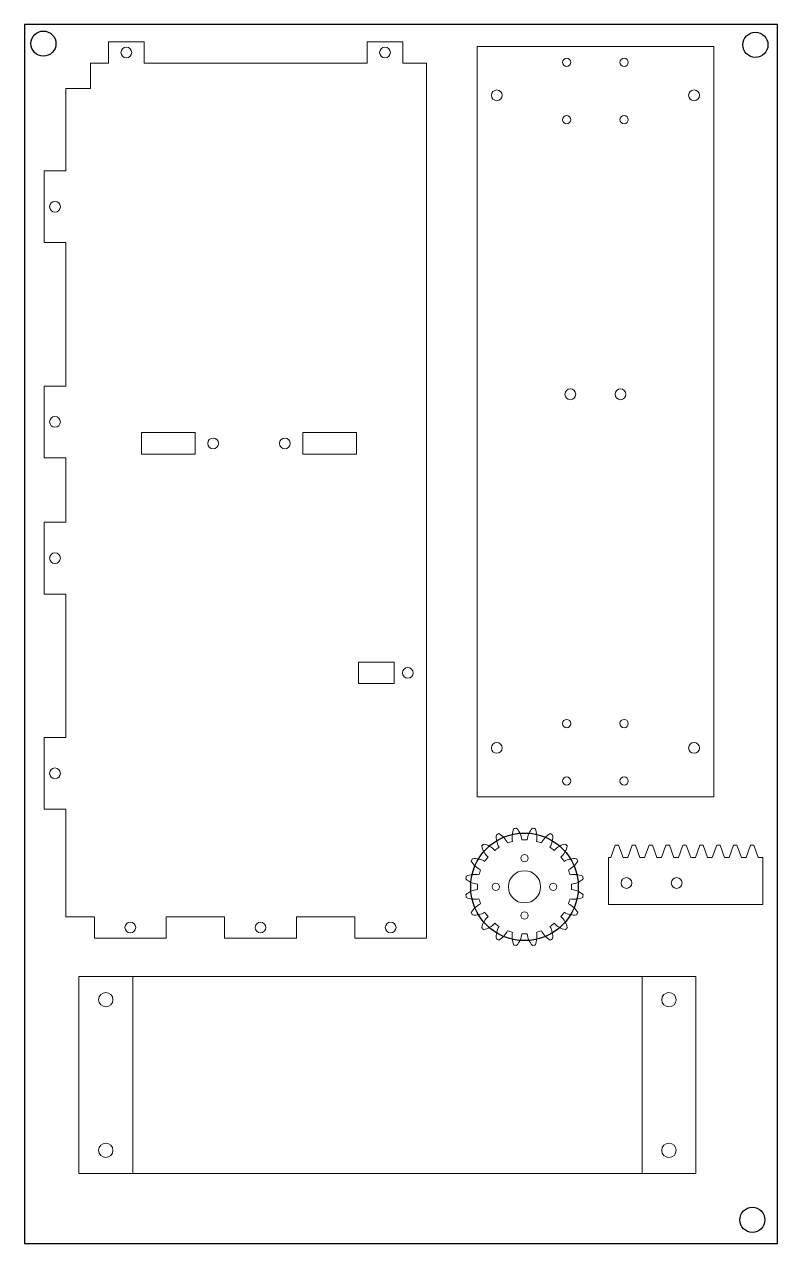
# Model space of a CAD drawing. Header units: millimetres. Extents: x 10 to 220, y 10 to 350.
import ezdxf

# ---------------------------------------------------------------- set-up
doc = ezdxf.new("R2010")
doc.units = ezdxf.units.MM

# ---------------------------------------------------------------- blocks, each defined once
blk = doc.blocks.new('Glissiere')
at = {"color": 7, "linetype": 'Continuous', "lineweight": 15}
for p, q in [((0.65, 13.12), (1.88, 16.5)), ((2.83, 16.5), (1.88, 16.5)), ((4.06, 13.12), (2.83, 16.5)), ((5.37, 13.12), (6.6, 16.5)), ((7.54, 16.5), (6.6, 16.5)), ((8.77, 13.12), (7.54, 16.5)), ((10.08, 13.12), (11.31, 16.5)), ((12.25, 16.5), (11.31, 16.5)), ((13.48, 13.12), (12.25, 16.5)), ((14.79, 13.12), (16.02, 16.5)), ((16.97, 16.5), (16.02, 16.5)), ((18.19, 13.12), (16.97, 16.5)), ((19.5, 13.12), (20.73, 16.5)), ((21.68, 16.5), (20.73, 16.5)), ((22.91, 13.12), (21.68, 16.5)), ((24.22, 13.12), (25.44, 16.5)), ((26.39, 16.5), (25.44, 16.5)), ((27.62, 13.12), (26.39, 16.5)), ((28.93, 13.12), (30.16, 16.5)), ((31.1, 16.5), (30.16, 16.5)), ((32.33, 13.12), (31.1, 16.5)), ((33.64, 13.12), (34.87, 16.5)), ((35.82, 16.5), (34.87, 16.5)), ((37.04, 13.12), (35.82, 16.5)), ((38.35, 13.12), (39.58, 16.5)), ((40.53, 16.5), (39.58, 16.5)), ((41.76, 13.12), (40.53, 16.5)), ((0.65, 13.12), (0, 13.12)), ((0, 13.12), (0, 0)), ((4.06, 13.12), (5.37, 13.12)), ((8.77, 13.12), (10.08, 13.12)), ((13.48, 13.12), (14.79, 13.12)), ((18.19, 13.12), (19.5, 13.12)), ((22.91, 13.12), (24.22, 13.12)), ((27.62, 13.12), (28.93, 13.12)), ((32.33, 13.12), (33.64, 13.12)), ((37.04, 13.12), (38.35, 13.12)), ((41.76, 13.12), (43, 13.12)), ((43, 0), (43, 13.12)), ((0, 0), (43, 0))]:
    blk.add_line(p, q, dxfattribs=at)
for centre in [(5, 6), (19, 6)]:
    blk.add_circle(centre, 1.5, dxfattribs=at)
blk = doc.blocks.new('Pignon ascenceur pour pince')
at = {"color": 7, "linetype": 'Continuous'}
blk.add_circle((0, 0), 15, dxfattribs=at)
at = {"color": 7, "linetype": 'Continuous', "lineweight": 15}
for centre, radius in [((0, 8), 1), ((0, 0), 4.5), ((-8, 0), 1), ((8, 0), 1), ((0, -8), 1)]:
    blk.add_circle(centre, radius, dxfattribs=at)
for centre, radius, start, end in [((-1.87, 13.97), 6, 174.7741, 209.271), ((0, 0), 16.5, 115.6265, 118.3735), ((-10.21, 9.72), 6, 24.729, 59.2259), ((2.54, 13.86), 6, 156.7741, 191.271), ((0, 0), 16.5, 97.6265, 100.3735), ((-6.7, 12.4), 6, 6.729, 41.2259), ((6.7, 12.4), 6, 138.7741, 173.271), ((0, 0), 16.5, 79.6265, 82.3735), ((-2.54, 13.86), 6, 348.729, 23.2259), ((10.21, 9.72), 6, 120.7741, 155.271), ((1.87, 13.97), 6, 330.729, 5.2259), ((0, 0), 16.5, 61.6265, 64.3735), ((0, 0), 16.5, 133.6265, 136.3735), ((-6.09, 12.71), 6, 192.7741, 227.271), ((-12.71, 6.09), 6, 42.729, 77.2259), ((0, 0), 13.12, 122.751, 129.249), ((0, 0), 13.12, 104.751, 111.249), ((0, 0), 13.12, 86.751, 93.249), ((0, 0), 13.12, 68.751, 75.249), ((0, 0), 13.12, 50.751, 57.249), ((12.71, 6.09), 6, 102.7741, 137.271), ((6.09, 12.71), 6, 312.729, 347.2259), ((0, 0), 16.5, 43.6265, 46.3735), ((0, 0), 16.5, 151.6265, 154.3735), ((-9.72, 10.21), 6, 210.7741, 245.271), ((-13.97, 1.87), 6, 60.729, 95.2259), ((0, 0), 13.12, 140.751, 147.249), ((0, 0), 13.12, 32.751, 39.249), ((13.97, 1.87), 6, 84.7741, 119.271), ((9.72, 10.21), 6, 294.729, 329.2259), ((0, 0), 16.5, 25.6265, 28.3735), ((-13.86, -2.54), 6, 78.729, 113.2259), ((0, 0), 13.12, 158.751, 165.249), ((0, 0), 13.12, 14.751, 21.249), ((13.86, -2.54), 6, 66.7741, 101.271), ((0, 0), 16.5, 169.6265, 172.3735), ((-12.4, 6.7), 6, 228.7741, 263.271), ((0, 0), 13.12, 176.751, 183.249), ((12.4, 6.7), 6, 276.729, 311.2259), ((0, 0), 13.12, 356.751, 3.249), ((0, 0), 16.5, 7.6265, 10.3735), ((-12.4, -6.7), 6, 96.729, 131.2259), ((0, 0), 16.5, 187.6265, 190.3735), ((-13.86, 2.54), 6, 246.7741, 281.271), ((0, 0), 13.12, 194.751, 201.249), ((0, 0), 13.12, 338.751, 345.249), ((13.86, 2.54), 6, 258.729, 293.2259), ((12.4, -6.7), 6, 48.7741, 83.271), ((0, 0), 16.5, 349.6265, 352.3735), ((-9.72, -10.21), 6, 114.729, 149.2259), ((9.72, -10.21), 6, 30.7741, 65.271), ((0, 0), 16.5, 205.6265, 208.3735), ((-13.97, -1.87), 6, 264.7741, 299.271), ((-6.09, -12.71), 6, 132.729, 167.2259), ((-12.71, -6.09), 6, 282.7741, 317.271), ((0, 0), 13.12, 212.751, 219.249), ((0, 0), 13.12, 230.751, 237.249), ((0, 0), 13.12, 302.751, 309.249), ((12.71, -6.09), 6, 222.729, 257.2259), ((0, 0), 13.12, 320.751, 327.249), ((6.09, -12.71), 6, 12.7741, 47.271), ((13.97, -1.87), 6, 240.729, 275.2259), ((0, 0), 16.5, 331.6265, 334.3735), ((0, 0), 16.5, 223.6265, 226.3735), ((-1.87, -13.97), 6, 150.729, 185.2259), ((-10.21, -9.72), 6, 300.7741, 335.271), ((0, 0), 13.12, 248.751, 255.249), ((2.54, -13.86), 6, 168.729, 203.2259), ((-6.7, -12.4), 6, 318.7741, 353.271), ((0, 0), 13.12, 266.751, 273.249), ((6.7, -12.4), 6, 186.729, 221.2259), ((-2.54, -13.86), 6, 336.7741, 11.271), ((0, 0), 13.12, 284.751, 291.249), ((10.21, -9.72), 6, 204.729, 239.2259), ((1.87, -13.97), 6, 354.7741, 29.271), ((0, 0), 16.5, 313.6265, 316.3735), ((0, 0), 16.5, 241.6265, 244.3735), ((0, 0), 16.5, 259.6265, 262.3735), ((0, 0), 16.5, 277.6265, 280.3735), ((0, 0), 16.5, 295.6265, 298.3735)]:
    blk.add_arc(centre, radius, start, end, dxfattribs=at)
blk = doc.blocks.new('Support AX12 Pince')
at = {"color": 7, "linetype": 'Continuous', "lineweight": 15}
for p, q in [((104.63, 33), (-104.63, 33)), ((-104.63, 33), (-104.63, -33)), ((104.63, -33), (104.63, 33)), ((-104.63, -33), (104.63, -33))]:
    blk.add_line(p, q, dxfattribs=at)
for centre, radius in [((-91, 27.5), 1.5), ((91, 27.5), 1.5), ((-100.2, 8), 1.15), ((-84.2, 8), 1.15), ((-7.625, 7), 1.5), ((84.2, 8), 1.15), ((100.2, 8), 1.15), ((-7.625, -7), 1.5), ((-100.2, -8), 1.15), ((-84.2, -8), 1.15), ((84.2, -8), 1.15), ((100.2, -8), 1.15), ((-91, -27.5), 1.5), ((91, -27.5), 1.5)]:
    blk.add_circle(centre, radius, dxfattribs=at)
blk = doc.blocks.new('Carcasse axe YZ droite')
at = {"color": 7, "linetype": 'Continuous', "lineweight": 15}
for p, q in [((-38.41, 119), (-38.41, 125)), ((-38.41, 125), (-28.41, 125)), ((-28.41, 125), (-28.41, 119)), ((33.71, 119), (33.71, 125)), ((33.71, 125), (43.71, 125)), ((43.71, 125), (43.71, 119)), ((-43.41, 112), (-43.41, 119)), ((-43.41, 119), (-38.41, 119)), ((-28.41, 119), (33.71, 119)), ((43.71, 119), (50.29, 119)), ((50.29, 119), (50.29, -125)), ((-50.29, 89), (-50.29, 112)), ((-50.29, 112), (-43.41, 112)), ((-56.29, 69), (-56.29, 89)), ((-56.29, 89), (-50.29, 89)), ((-50.29, 69), (-56.29, 69)), ((-50.29, 29), (-50.29, 69)), ((-56.29, 9), (-56.29, 29)), ((-56.29, 29), (-50.29, 29)), ((-29.205, 16), (-14.205, 16)), ((-29.205, 10), (-29.205, 16)), ((-14.205, 16), (-14.205, 10)), ((15.795, 16), (30.795, 16)), ((15.795, 10), (15.795, 16)), ((30.795, 16), (30.795, 10)), ((-50.29, 9), (-56.29, 9)), ((-50.29, -9), (-50.29, 9)), ((-14.205, 10), (-29.205, 10)), ((30.795, 10), (15.795, 10)), ((-56.29, -29), (-56.29, -9)), ((-56.29, -9), (-50.29, -9)), ((-50.29, -29), (-56.29, -29)), ((-50.29, -69), (-50.29, -29)), ((31.29, -48), (41.29, -48)), ((31.29, -54), (31.29, -48)), ((41.29, -48), (41.29, -54)), ((41.29, -54), (31.29, -54)), ((-56.29, -89), (-56.29, -69)), ((-56.29, -69), (-50.29, -69)), ((-50.29, -89), (-56.29, -89)), ((-50.29, -119), (-50.29, -89)), ((-42.29, -119), (-50.29, -119)), ((-42.29, -125), (-42.29, -119)), ((-6, -119), (-22.29, -119)), ((-22.29, -119), (-22.29, -125)), ((-6, -125), (-6, -119)), ((14, -119), (14, -125)), ((30.29, -119), (14, -119)), ((30.29, -125), (30.29, -119)), ((-22.29, -125), (-42.29, -125)), ((14, -125), (-6, -125)), ((50.29, -125), (30.29, -125))]:
    blk.add_line(p, q, dxfattribs=at)
for centre in [(-33.41, 122), (38.71, 122), (-53.29, 79), (-53.29, 19), (-9.205, 13), (10.795, 13), (-53.29, -19), (45.08, -51), (-53.29, -79), (-32.29, -122), (4, -122), (40.29, -122)]:
    blk.add_circle(centre, 1.5, dxfattribs=at)
blk = doc.blocks.new('Vis 7mm')
at = {"color": 7, "linetype": 'Continuous'}
blk.add_circle((0, 0), 3.5, dxfattribs=at)
blk = doc.blocks.new('Renfort bloc moteur')
at = {"color": 7, "linetype": 'Continuous', "lineweight": 15}
for p, q in [((86, 27.5), (-86, 27.5)), ((-86, 27.5), (-86, -27.5)), ((-71, 27.5), (-71, -27.5)), ((71, -27.5), (71, 27.5)), ((86, -27.5), (86, 27.5)), ((-86, -27.5), (86, -27.5))]:
    blk.add_line(p, q, dxfattribs=at)
for centre in [(-78.5, 21), (78.5, 21), (-78.5, -21), (78.5, -21)]:
    blk.add_circle(centre, 2, dxfattribs=at)

msp = doc.modelspace()

# ---------------------------------------------------------------- linework, layer by layer
msp.add_lwpolyline([(220.13, 9.69), (220.13, 349.69), (10.13, 349.69), (10.13, 9.69)], close=True)

# ---------------------------------------------------------------- block references
for name, p in [('Vis 7mm', (15.44, 344.33)), ('Vis 7mm', (213.93, 343.98)), ('Carcasse axe YZ droite', (71.95, 219.84)), ('Pignon ascenceur pour pince', (149.56, 109.18)), ('Glissiere', (172.98, 104.26)), ('Renfort bloc moteur', (111.33, 56.71)), ('Vis 7mm', (213.09, 16.31))]:
    msp.add_blockref(name, p)
at = {"rotation": 270}
msp.add_blockref('Support AX12 Pince', (169.33, 238.91), dxfattribs=at)

doc.saveas('drawing.dxf')
